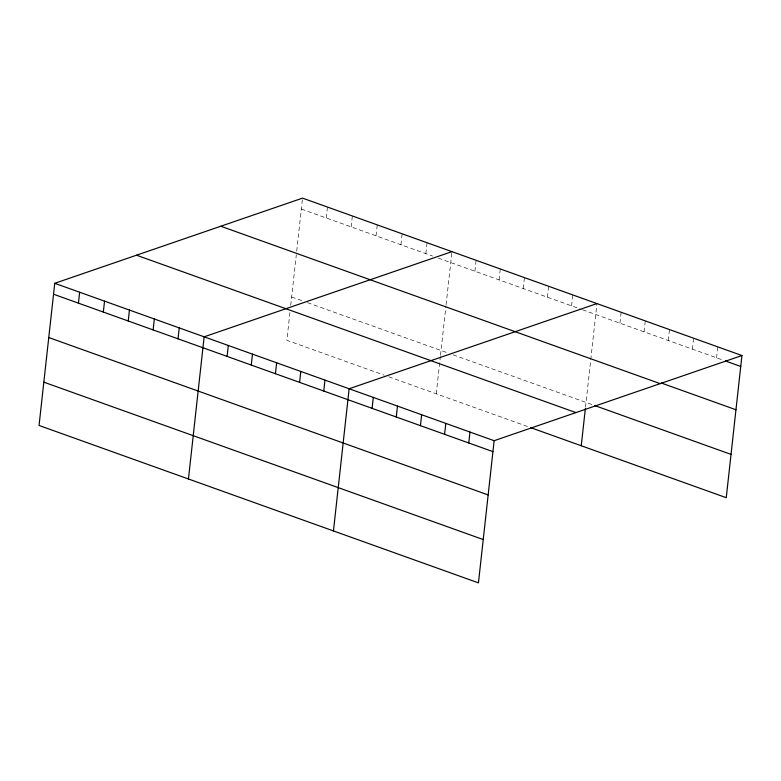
<?xml version="1.0" encoding="UTF-8"?>
<svg xmlns="http://www.w3.org/2000/svg" width="781" height="781" viewBox="0 0 781 781"><rect width="100%" height="100%" fill="white"/><g stroke="black" fill="none" stroke-linecap="round" stroke-linejoin="round"><path stroke-width="0.59" stroke-dasharray="3.9 2.93" d="M289.917 312.625L286.861 340.291L384.193 375.163M290.708 305.41L296.302 254.772M296.702 251.16L302.55 198.13M326.243 217.977L327.454 207.053M351.147 226.89L352.348 215.966M376.042 235.813L377.252 224.889M400.946 244.736L402.147 233.812M425.84 253.649L427.051 242.725M436.257 393.809L440.367 356.517M440.504 355.316L445.961 305.879M446.097 304.678L451.945 251.648M474.907 271.232L476.117 260.307M499.079 279.881L500.279 268.957M523.241 288.54L524.451 277.616M547.413 297.2L548.613 286.276M571.575 305.859L572.785 294.935M585.506 407.252L596.948 303.584M619.909 323.168L621.12 312.244M644.081 331.827L645.282 320.903M668.243 340.487L669.454 329.562M692.415 349.146L693.616 338.212M716.577 357.796L717.788 346.871M301.349 209.054L432.635 256.08M438.297 258.111L581.464 309.393M582.558 309.793L723.167 360.158M291.645 296.985L302.96 301.036M307.489 302.657L447.63 352.866M453.117 354.828L593.726 405.202M388.723 376.784L528.522 426.865"/><path stroke-width="1.17" d="M741.95 355.531L302.55 198.13L54.748 283.308L39.05 425.469L478.45 582.87L494.139 440.709L741.95 355.531L726.252 497.692L530.719 427.656M78.442 303.145L79.642 292.221M103.336 312.068L104.547 301.144M128.24 320.991L129.441 310.067M153.135 329.904L154.345 318.98M178.039 338.827L179.239 327.903M188.446 478.987L204.144 336.826L451.945 251.648M227.105 356.4L228.306 345.475M251.267 365.059L252.478 354.135M275.429 373.718L276.64 362.794M299.601 382.378L300.802 371.453M323.764 391.027L324.974 380.103M333.448 530.924L349.136 388.762L596.948 303.584M372.098 408.346L373.308 397.422M396.27 417.005L397.47 406.081M420.432 425.655L421.642 414.731M444.604 434.314L445.805 423.39M468.766 442.973L469.977 432.049M581.249 445.756L585.369 408.463M725.364 360.949L740.739 366.455M661.263 383.002L735.966 409.761M220.779 226.236L660.17 383.637M594.819 405.593L731.036 454.386M136.519 255.202L575.919 412.602M54.748 283.308L494.139 440.709M53.538 294.232L492.938 451.633M48.754 337.538L488.154 494.939M43.834 382.163L483.224 539.564"/></g></svg>
